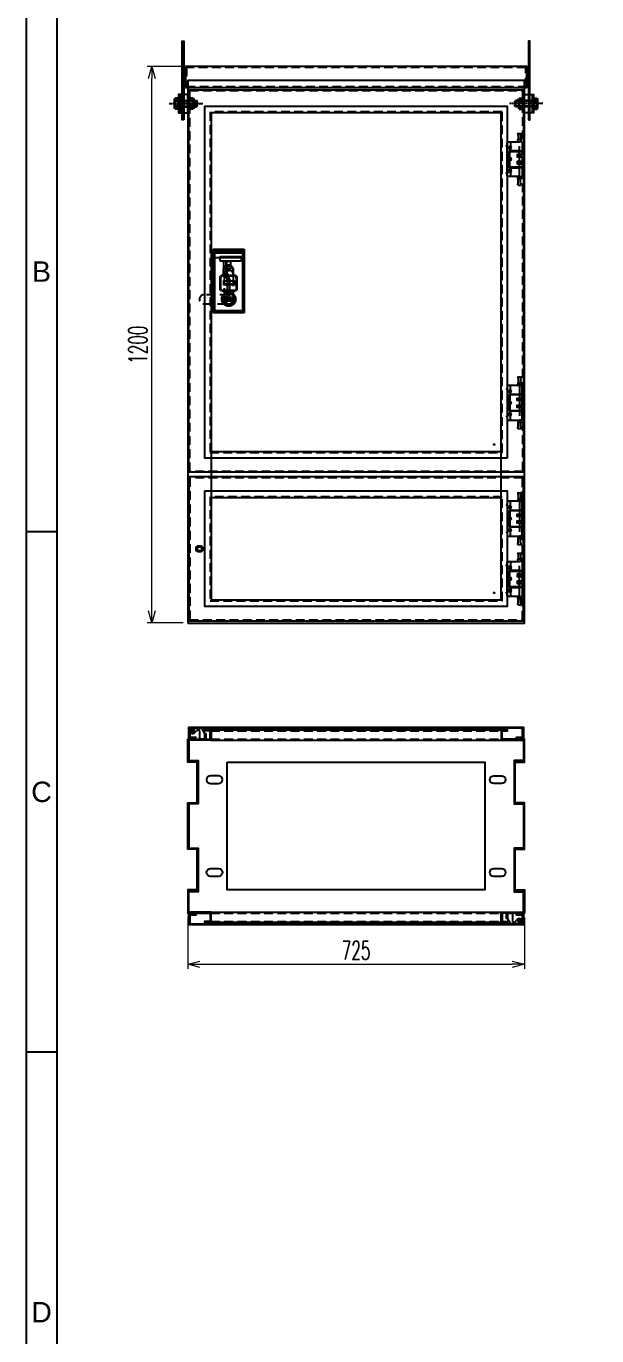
# Model space of a CAD drawing. Header units: millimetres. Extents: x -33730 to 17150, y -76829 to -27437.
# Drawn here: x -7204 to -5975, y -43747 to -40923 of the extents above; entities that cross this region are included whole.
import ezdxf
from ezdxf.enums import TextEntityAlignment as Align

# ---------------------------------------------------------------- set-up
doc = ezdxf.new("R2010")
doc.units = ezdxf.units.MM
doc.header["$LTSCALE"] = 3
for name, pattern in [('ACAD_ISO03W100', [30, 12, -18]), ('ACAD_ISO04W100', [30, 24, -3, 0, -3]), ('AXES2', [1.125, 0.75, -0.125, 0.125, -0.125]), ('HIDDEN', [9.525, 6.35, -3.175])]:
    doc.linetypes.add(name, pattern=pattern)
for name, color, linetype in [('@.TEXT', 7, 'Continuous'), ('@.VISIBLE', 7, 'Continuous'), ('AXE', 80, 'AXES2'), ('centerline', 6, 'ACAD_ISO04W100'), ('EQUIPMENT', 4, 'Continuous'), ('equipments', 2, 'Continuous'), ('S-DIM', 7, 'Continuous')]:
    doc.layers.add(name, color=color, linetype=linetype)
for name, color, linetype, lineweight in [('BORDER', 7, 'Continuous', 15), ('FIN', 8, 'Continuous', 18), ('FORT', 2, 'Continuous', 35)]:
    doc.layers.add(name, color=color, linetype=linetype, lineweight=lineweight)
doc.styles.add('Ann_w01', font='romans.shx', dxfattribs={"width": 0.6, "bigfont": 'chineset.shx'})
doc.styles.add('Arial', font='arial.ttf')
doc.dimstyles.new('Dim 01_SC20', dxfattribs={"dimscale": 20, "dimtxt": 2, "dimasz": 1.3, "dimexe": 0.5, "dimexo": 0.5, "dimgap": 0.5, "dimtad": 1, "dimdec": 1, "dimzin": 12, "dimdsep": 46, "dimtxsty": 'Ann_w01', "dimblk": 'OPEN30', "dimcen": 1.5, "dimclrd": 6, "dimclre": 6, "dimclrt": 3, "dimadec": 1, "dimazin": 3, "dimtm": 1e-09, "dimtfac": 1, "dimtdec": 1, "dimtix": 1, "dimtmove": 0, "dimatfit": 3, "dimldrblk": 'OPEN30', "dimfxl": 1, "dimtolj": 1, "dimlwd": 0, "dimlwe": 0, "dimarcsym": 0})

# ---------------------------------------------------------------- blocks, each defined once
blk = doc.blocks.new('_Open30')
at = {"color": 0, "linetype": 'ByBlock', "lineweight": -2}
for p, q in [((-1, 0.27), (0, 0)), ((0, 0), (-1, -0.27)), ((0, 0), (-1, 0))]:
    blk.add_line(p, q, dxfattribs=at)
blk = doc.blocks.new('*D843')
at = {"layer": 'Defpoints', "color": 0, "transparency": 16777216}
for p in [(-6855.8, -42834.9), (-6130.8, -42834.9), (-6130.8, -42945.5)]:
    blk.add_point(p, dxfattribs=at)
at = {"layer": 'S-DIM', "color": 6, "lineweight": 0, "transparency": 16777216}
for p, q in [((-6855.8, -42844.9), (-6855.8, -42955.5)), ((-6130.8, -42844.9), (-6130.8, -42955.5)), ((-6829.8, -42945.5), (-6156.8, -42945.5))]:
    blk.add_line(p, q, dxfattribs=at)
at = {"layer": 'S-DIM', "color": 6, "lineweight": 0, "transparency": 16777216, "xscale": 26, "yscale": 26, "zscale": 26, "rotation": 180}
blk.add_blockref('_Open30', (-6855.8, -42945.5), dxfattribs=at)
at = {"layer": 'S-DIM', "color": 6, "lineweight": 0, "transparency": 16777216, "xscale": 26, "yscale": 26, "zscale": 26}
blk.add_blockref('_Open30', (-6130.8, -42945.5), dxfattribs=at)
at = {"layer": 'S-DIM', "color": 3, "transparency": 16777216, "insert": (-6493.3, -42915.5), "char_height": 40, "attachment_point": 5, "style": 'Ann_w01'}
blk.add_mtext('\\A1;725', dxfattribs=at)
blk = doc.blocks.new('HL011-1 Top')
at = {"layer": 'centerline'}
for p, q in [((-20.3, 18.5), (-20.3, 16.5)), ((-3.8, 0), (4.2, 0)), ((0.2, 4), (0.2, -4))]:
    blk.add_line(p, q, dxfattribs=at)
at = {"layer": 'EQUIPMENT'}
for points in [[(-26, 17.5), (-26, 5.8, 0.131652), (-25.9, 5.3), (-26, 5.5), (-28, 5.5), (-28, 17.5), (-15, 17.5), (-15, 0, 0.414214), (-13, -2), (-10.3, -2)], [(-9.9, -3), (-10.3, -2), (-4, 4.2, -1.496606), (0.2, -6), (-19.3, -6), (-20.5, -6), (-20.5, -4), (-20.5, -4)]]:
    blk.add_lwpolyline(points, format="xyb", dxfattribs=at)
blk.add_lwpolyline([(-25.9, 5.3), (-19.3, -6), (-18.8, -5)], dxfattribs=at)
blk.add_circle((0.2, 0), 3.5, dxfattribs=at)
blk = doc.blocks.new('HL011-1 Front')
at = {"layer": 'centerline'}
blk.add_line((20.5, 43.5), (20.5, -43.5), dxfattribs=at)
at = {"layer": 'EQUIPMENT'}
for p, q in [((-7.7, 30.5), (-7.7, 28.5)), ((-5.7, 30.5), (-7.7, 30.5)), ((-5.7, 28.5), (-7.7, 28.5)), ((-5.7, 36.5), (-5.7, -36.5)), ((1.5, 37.5), (-4.7, 37.5)), ((1, 19.5), (1, 36.5)), ((20.5, 37.5), (1.5, 37.5)), ((17, 42), (17, 40)), ((17.5, 42.5), (23.5, 42.5)), ((18, 39), (18, 37.5)), ((20.5, 37.5), (25.5, 37.5)), ((23, 39), (23, 37.5)), ((24, 42), (24, 40)), ((26.5, 19.5), (26.5, 36.5)), ((-1.9, -18.5), (-1.9, 18.5)), ((-1.9, 18.5), (0.4, 18.5)), ((0.4, 18.5), (20.5, 18.5)), ((5.6, 16.8), (5.6, 18.5)), ((15.9, 18.5), (15.9, 16.8)), ((15.9, 10), (15.9, 5)), ((17.5, 16.8), (17, 18.5)), ((17, 10), (17, 7.7)), ((18.4, 5.7), (17.1, 7.4)), ((22.2, 5.5), (18.8, 5.5)), ((25.5, 18.5), (20.5, 18.5)), ((22.6, 5.7), (23.9, 7.4)), ((23.5, 16.8), (24, 18.5)), ((24, 10), (24, 7.7)), ((0.4, -18.5), (-1.9, -18.5)), ((20.5, -18.5), (0.4, -18.5)), ((1, -36.5), (1, -19.5)), ((5.6, -18.5), (5.6, -16.8)), ((15.9, -5), (15.9, -10)), ((15.9, -16.8), (15.9, -18.5)), ((17, -7.7), (17, -10)), ((17.5, -16.8), (17, -18.5)), ((18.4, -5.7), (17.1, -7.4)), ((18.8, -5.5), (22.2, -5.5)), ((20.5, -18.5), (25.5, -18.5)), ((22.6, -5.7), (23.9, -7.4)), ((23.5, -16.8), (24, -18.5)), ((24, -7.7), (24, -10)), ((26.5, -36.5), (26.5, -19.5)), ((-7.7, -28.5), (-7.7, -30.5)), ((-5.7, -28.5), (-7.7, -28.5)), ((-5.7, -30.5), (-7.7, -30.5)), ((-4.7, -37.5), (1.5, -37.5)), ((1.5, -37.5), (20.5, -37.5)), ((17, -40), (17, -42)), ((23.5, -42.5), (17.5, -42.5)), ((18, -37.5), (18, -39)), ((25.5, -37.5), (20.5, -37.5)), ((23, -37.5), (23, -39)), ((24, -40), (24, -42))]:
    blk.add_line(p, q, dxfattribs=at)
at = {"layer": 'EQUIPMENT', "color": 8}
for p, q in [((17, 55), (17, 53)), ((17.5, 55.5), (23.5, 55.5)), ((18, 52), (18, 42.5)), ((23, 52), (23, 42.5)), ((24, 55), (24, 53)), ((17, -55), (17, -53)), ((17.5, -55.5), (23.5, -55.5)), ((18, -52), (18, -42.5)), ((23, -52), (23, -42.5)), ((24, -55), (24, -53))]:
    blk.add_line(p, q, dxfattribs=at)
blk.add_lwpolyline([(26.5, 5), (15.2, 5), (15.2, 10), (26.5, 10), (26.5, 16.8), (-0.2, 16.8), (-0.2, -16.8), (26.5, -16.8), (26.5, -10), (15.2, -10), (15.2, -5), (26.5, -5)], close=True, dxfattribs=at)
for centre in [(0, 25), (0, 0), (0, -25)]:
    blk.add_circle(centre, 3, dxfattribs=at)
at = {"layer": 'EQUIPMENT'}
for centre, radius, start, end in [((-4.7, 36.5), 1, 90, 180), ((17.5, 42), 0.5, 90, 180), ((17.5, 40), 0.5, 180, 270), ((17.5, 39), 0.5, 0, 90), ((23.5, 39), 0.5, 90, 180), ((23.5, 42), 0.5, 0, 90), ((23.5, 40), 0.5, 270, 0), ((25.5, 36.5), 1, 0, 90), ((17.5, 7.7), 0.5, 180, 216.8699), ((18.8, 6), 0.5, 216.8699, 270), ((22.2, 6), 0.5, 270, 323.1301), ((23.5, 7.7), 0.5, 323.1301, 0), ((25.5, 19.5), 1, 270, 0), ((17.5, -7.7), 0.5, 143.1301, 180), ((18.8, -6), 0.5, 90, 143.1301), ((22.2, -6), 0.5, 36.8699, 90), ((23.5, -7.7), 0.5, 0, 36.8699), ((25.5, -19.5), 1, 0, 90), ((-4.7, -36.5), 1, 180, 270), ((17.5, -40), 0.5, 90, 180), ((17.5, -42), 0.5, 180, 270), ((17.5, -39), 0.5, 270, 0), ((23.5, -39), 0.5, 180, 270), ((23.5, -40), 0.5, 0, 90), ((23.5, -42), 0.5, 270, 0), ((25.5, -36.5), 1, 270, 0)]:
    blk.add_arc(centre, radius, start, end, dxfattribs=at)
at = {"layer": 'EQUIPMENT', "color": 8}
for centre, start, end in [((17.5, 55), 90, 180), ((17.5, 53), 180, 270), ((17.5, 52), 0, 90), ((23.5, 52), 90, 180), ((23.5, 55), 0, 90), ((23.5, 53), 270, 0), ((17.5, -53), 90, 180), ((17.5, -55), 180, 270), ((17.5, -52), 270, 0), ((23.5, -52), 180, 270), ((23.5, -53), 0, 90), ((23.5, -55), 270, 0)]:
    blk.add_arc(centre, 0.5, start, end, dxfattribs=at)
at = {"layer": 'EQUIPMENT'}
for centre, start_param, end_param in [((1.5, 36.5), 3.141593, 4.712389), ((0.4, 19.5), 0, 1.570796), ((0.4, -19.5), 1.570796, 3.141593), ((1.5, -36.5), 4.712389, 6.283185)]:
    blk.add_ellipse(centre, major_axis=(0, -1), ratio=0.57735, start_param=start_param, end_param=end_param, dxfattribs=at)
blk = doc.blocks.new('khoa')
at = {"layer": 'BORDER', "color": 0, "linetype": 'Continuous'}
blk.add_lwpolyline([(1124505.4, 153100.2), (1124505.4, 153112.7, 0.787743), (1124481.3, 153112.7), (1124481.3, 153100.2)], format="xyb", dxfattribs=at)
at = {"layer": 'BORDER'}
blk.add_lwpolyline([(1124484.2, 153100.2), (1124484.2, 153112, -0.787743), (1124502.4, 153112), (1124502.4, 153100.2)], format="xyb", dxfattribs=at)
at = {"layer": 'BORDER', "color": 0, "linetype": 'Continuous'}
for points in [[(1124474.1, 153071.9, 0.414214), (1124480.1, 153065.9), (1124507.4, 153065.9, 0.414214), (1124513.4, 153071.9), (1124513.4, 153096.4), (1124509.7, 153100.2), (1124477.8, 153100.2), (1124474.1, 153096.4)], [(1124477.1, 153071.9, 0.414214), (1124480.1, 153068.9), (1124507.4, 153068.9, 0.414214), (1124510.4, 153071.9), (1124510.4, 153095.2), (1124508.4, 153097.2), (1124479.1, 153097.2), (1124477.1, 153095.2)]]:
    blk.add_lwpolyline(points, format="xyb", close=True, dxfattribs=at)
for points in [[(1124491.6, 153108.5), (1124493, 153108.5)], [(1124494.4, 153108.5), (1124495.9, 153108.5)], [(1124482.7, 153088.7), (1124506.8, 153088.7), (1124506.8, 153078.8), (1124482.7, 153078.8), (1124482.7, 153088.7)], [(1124482.7, 153087.2), (1124505.4, 153087.2), (1124505.4, 153081.6), (1124482.7, 153081.6), (1124482.7, 153087.2)]]:
    blk.add_lwpolyline(points, dxfattribs=at)
blk = doc.blocks.new('A$C05342c2d')
at = {"color": 3, "ltscale": 20}
for p, q in [((29.5, 0), (29.5, 137.5)), ((29.5, 137.5), (96.5, 137.5)), ((29.5, 134.5), (96.5, 134.5)), ((29.5, 129.5), (96.5, 129.5)), ((29.5, 129.5), (30.5, 129.5)), ((30.5, 129.5), (30.5, 119.5)), ((30.5, 119.5), (95.5, 119.5)), ((30.5, 119.5), (30.5, 0)), ((44.3, 111.4), (44.3, 121.4)), ((44.3, 121.4), (90.2, 121.4)), ((90.2, 121.4), (90.2, 111.4)), ((95.5, 129.5), (95.5, 119.5)), ((95.5, 119.5), (95.5, 0)), ((96.5, 137.5), (96.5, 0)), ((90.2, 111.4), (44.3, 111.4)), ((52.4, 89.7), (52.4, 111.4)), ((52.4, 89.7), (60.6, 69.7)), ((57.4, 89.7), (57.4, 111.4)), ((57.4, 89.7), (65.6, 69.7)), ((58.5, 110.8), (58.5, 95.8)), ((67.5, 110.8), (58.5, 110.8)), ((58.5, 103.2), (67.5, 103.2)), ((58.5, 95.8), (67.5, 95.8)), ((66.5, 103.2), (59.5, 103.2)), ((67.5, 95.8), (67.5, 110.8)), ((29.5, 69.8), (29.5, 68.8)), ((60.6, 29.7), (60.6, 69.7)), ((65.6, 29.7), (65.6, 69.7)), ((58, 34.2), (55.1, 34.2)), ((58, 34.2), (58, 21.2)), ((58, 29.7), (68, 29.7)), ((68, 34.2), (68, 21.2)), ((68, 34.2), (70.9, 34.2)), ((96.5, 0), (29.5, 0)), ((58, 21.2), (55.1, 21.2)), ((58, 25.7), (68, 25.7)), ((68, 21.2), (70.9, 21.2))]:
    blk.add_line(p, q, dxfattribs=at)
at = {"color": 1}
for p, q in [((60.5, 68.8), (65.5, 68.8)), ((63, 71.3), (63, 66.3))]:
    blk.add_line(p, q, dxfattribs=at)
blk.add_lwpolyline([(33, 133.3), (93, 133.3), (93, 4.3), (33, 4.3)], close=True, dxfattribs=at)
at = {"color": 3, "linetype": 'ACAD_ISO03W100', "ltscale": 20}
for radius in [15, 12.5, 4]:
    blk.add_circle((63, 29.2), radius, dxfattribs=at)
at = {"color": 3, "ltscale": 20}
for centre, start, end in [((70.6, 27.7), 157.2831, 202.7169), ((55.4, 27.7), 337.2831, 22.7169)]:
    blk.add_arc(centre, 16.8, start, end, dxfattribs=at)
at = {"layer": '@.VISIBLE', "linetype": 'HIDDEN'}
for points in [[(73, 29.2), (73, 82.2, 1), (53, 82.2), (53, 29.2, 1)], [(63, 39.2), (10, 39.2, 1), (10, 19.2), (63, 19.2, 1)]]:
    blk.add_lwpolyline(points, format="xyb", close=True, dxfattribs=at)
at = {"color": 3}
blk.add_blockref('khoa', (-1124431.1, -153018.9), dxfattribs=at)
blk = doc.blocks.new('*D840')
at = {"layer": '@.VISIBLE', "color": 6, "lineweight": 0, "transparency": 16777216}
for p, q in [((-6870.8, -41009.5), (-6943.5, -41009.5)), ((-6933.5, -42183.5), (-6933.5, -41035.5)), ((-6865.8, -42209.5), (-6943.5, -42209.5))]:
    blk.add_line(p, q, dxfattribs=at)
at = {"layer": 'Defpoints', "color": 0, "transparency": 16777216}
for p in [(-6933.5, -41009.5), (-6860.8, -41009.5), (-6855.8, -42209.5)]:
    blk.add_point(p, dxfattribs=at)
at = {"layer": '@.VISIBLE', "color": 6, "lineweight": 0, "transparency": 16777216, "xscale": 26, "yscale": 26, "zscale": 26}
for p, rotation in [((-6933.5, -41009.5), 90), ((-6933.5, -42209.5), 270)]:
    blk.add_blockref('_Open30', p, dxfattribs=dict(at, rotation=rotation))
at = {"layer": '@.VISIBLE', "color": 3, "transparency": 16777216, "insert": (-6963.5, -41609.5), "char_height": 40, "attachment_point": 5, "rotation": 90, "style": 'Ann_w01'}
blk.add_mtext('\\A1;1200', dxfattribs=at)
blk = doc.blocks.new('H12-040')
at = {"layer": 'AXE'}
blk.add_line((0, 20), (0, -52.1), dxfattribs=at)
at = {"layer": 'FIN'}
for p, q in [((-4.9, -10), (-4.9, -40)), ((5, -10), (5, -40))]:
    blk.add_line(p, q, dxfattribs=at)
at = {"layer": 'FORT'}
for p, q in [((-11, 7.2), (-9.5, 8)), ((-11, 0), (-11, 7.2)), ((-11, 0), (11, 0)), ((9.5, 8), (-9.5, 8)), ((-6, 0), (-6, -38.9)), ((-5.5, 0), (-5.5, 7.2)), ((5.5, 0), (5.5, 7.2)), ((6, 0), (6, -38.9)), ((11, 7.2), (9.5, 8)), ((11, 0), (11, 7.2)), ((6, -10), (-6, -10)), ((6, -38.9), (-6, -38.9)), ((-4.9, -40), (-6, -38.9)), ((5, -40), (-4.9, -40)), ((6, -38.9), (5, -40))]:
    blk.add_line(p, q, dxfattribs=at)
for centre, radius, start, end in [((-8.2, 3.1), 4.86, 55.6159, 124.3841), ((0, -10.2), 18.2, 72.4121, 107.5879), ((8.2, 3.1), 4.86, 55.6159, 124.3841)]:
    blk.add_arc(centre, radius, start, end, dxfattribs=at)
blk = doc.blocks.new('HM12_COTE')
at = {"layer": 'FORT'}
for p, q in [((-11, 9.2), (-9.5, 10)), ((-11, 0.8), (-11, 9.2)), ((-9.5, 0), (-11, 0.8)), ((9.5, 10), (-9.5, 10)), ((-9.5, 0), (9.5, 0)), ((-5.5, 0.8), (-5.5, 9.2)), ((5.5, 0.8), (5.5, 9.2)), ((11, 9.2), (9.5, 10)), ((9.5, 0), (11, 0.8)), ((11, 0.8), (11, 9.2))]:
    blk.add_line(p, q, dxfattribs=at)
for centre, radius, start, end in [((-8.2, 5.1), 4.86, 55.6159, 124.3841), ((-8.2, 4.9), 4.86, 235.6159, 304.3841), ((0, -8.2), 18.2, 72.4121, 107.5879), ((0, 18.2), 18.2, 252.4121, 287.5879), ((8.2, 5.1), 4.86, 55.6159, 124.3841), ((8.2, 4.9), 4.86, 235.6159, 304.3841)]:
    blk.add_arc(centre, radius, start, end, dxfattribs=at)
blk = doc.blocks.new('KHUNG BAN VE (Made by Tung)')
at = {"layer": '@.VISIBLE', "color": 8}
for p, q in [((3, 105), (0, 105)), ((3, 54), (0, 54))]:
    blk.add_line(p, q, dxfattribs=at)
for points in [[(0, 0), (297, 0), (297, 210), (0, 210)], [(3, 3), (294, 3), (294, 207), (3, 207)]]:
    blk.add_lwpolyline(points, close=True, dxfattribs=at)
at = {"layer": '@.TEXT', "color": 1, "style": 'Arial'}
for s, p in [('B', (1.5, 130.5)), ('C', (1.5, 79.5)), ('D', (1.5, 28.5))]:
    blk.add_text(s, height=2, dxfattribs=at).set_placement(p, align=Align.MIDDLE_CENTER)
for tag, height, p in [('DESIGNER_NAME', 2, (38, 15.5)), ('PROJECT_CODE', 2, (258.5, 15.5)), ('SCALE', 2, (289, 15.5)), ('APPROVED_NAME', 2, (38, 10.5)), ('CUSTOMER_NAME', 2, (258.5, 10.5)), ('PAGE', 2, (289, 10.5)), ('DRAWING_NAME', 4, (173, 8)), ('TOTAL', 2, (289, 5.5))]:
    blk.add_attdef(tag, text='', height=height, dxfattribs=at).set_placement(p, align=Align.MIDDLE_CENTER)

msp = doc.modelspace()

# ---------------------------------------------------------------- linework, layer by layer
at = {"color": 7, "linetype": 'Continuous', "lineweight": 25}
for points in [[(-6806.82, -42555.91), (-6789.82, -42555.91, 1), (-6789.82, -42538.91), (-6806.82, -42538.91, 1)], [(-6179.82, -42555.91), (-6196.82, -42555.91, -1), (-6196.82, -42538.91), (-6179.82, -42538.91, -1)], [(-6806.82, -42738.91), (-6789.82, -42738.91, -1), (-6789.82, -42755.91), (-6806.82, -42755.91, -1)], [(-6179.82, -42755.91), (-6196.82, -42755.91, -1), (-6196.82, -42738.91), (-6179.82, -42738.91, -1)]]:
    msp.add_lwpolyline(points, format="xyb", close=True, dxfattribs=at)
at = {"layer": '@.VISIBLE'}
for p, q in [((-6872.82, -41069.55), (-6872.82, -41109.55)), ((-6113.82, -41069.55), (-6113.82, -41109.55))]:
    msp.add_line(p, q, dxfattribs=at)
at = {"layer": '@.VISIBLE', "color": 252}
for p, q in [((-6805.82, -42439.91), (-6180.82, -42439.91)), ((-6805.82, -42461.91), (-6180.82, -42461.91)), ((-6805.82, -42832.91), (-6180.82, -42832.91)), ((-6805.82, -42854.91), (-6180.82, -42854.91))]:
    msp.add_line(p, q, dxfattribs=at)
at = {"layer": '@.VISIBLE', "color": 252, "linetype": 'HIDDEN'}
for p, q in [((-6805.82, -42441.91), (-6180.82, -42441.91)), ((-6805.82, -42459.91), (-6180.82, -42459.91)), ((-6805.82, -42834.91), (-6180.82, -42834.91)), ((-6805.82, -42852.91), (-6180.82, -42852.91))]:
    msp.add_line(p, q, dxfattribs=at)
at = {"layer": '@.VISIBLE', "color": 3}
for points in [[(-6864.82, -41124.55), (-6867.82, -41124.55), (-6867.82, -40954.55), (-6864.82, -40954.55)], [(-6121.82, -41124.55), (-6118.82, -41124.55), (-6118.82, -40954.55), (-6121.82, -40954.55)]]:
    msp.add_lwpolyline(points, close=True, dxfattribs=at)
at = {"layer": '@.VISIBLE', "color": 1}
for points in [[(-6860.82, -41054.55), (-6125.82, -41054.55), (-6125.82, -41009.55), (-6860.82, -41009.55)], [(-6853.32, -42786.91), (-6835.82, -42786.91), (-6835.82, -42697.41), (-6855.82, -42697.41), (-6855.82, -42597.41), (-6835.82, -42597.41), (-6835.82, -42507.91), (-6853.32, -42507.91), (-6853.32, -42505.91), (-6833.82, -42505.91), (-6833.82, -42599.41), (-6853.82, -42599.41), (-6853.82, -42695.41), (-6833.82, -42695.41), (-6833.82, -42788.91), (-6853.32, -42788.91)], [(-6133.32, -42786.91), (-6150.82, -42786.91), (-6150.82, -42697.41), (-6130.82, -42697.41), (-6130.82, -42597.41), (-6150.82, -42597.41), (-6150.82, -42507.91), (-6133.32, -42507.91), (-6133.32, -42505.91), (-6152.82, -42505.91), (-6152.82, -42599.41), (-6132.82, -42599.41), (-6132.82, -42695.41), (-6152.82, -42695.41), (-6152.82, -42788.91), (-6133.32, -42788.91)]]:
    msp.add_lwpolyline(points, close=True, dxfattribs=at)
at = {"layer": '@.VISIBLE', "color": 1, "linetype": 'HIDDEN'}
msp.add_lwpolyline([(-6858.82, -41052.55), (-6127.82, -41052.55), (-6127.82, -41011.55), (-6858.82, -41011.55)], close=True, dxfattribs=at)
at = {"layer": '@.VISIBLE'}
for points in [[(-6855.82, -42209.55), (-6130.82, -42209.55), (-6130.82, -41039.55), (-6855.82, -41039.55)], [(-6855.82, -41069.55), (-6875.82, -41069.55), (-6875.82, -41109.55), (-6855.82, -41109.55)], [(-6130.82, -41069.55), (-6110.82, -41069.55), (-6110.82, -41109.55), (-6130.82, -41109.55)], [(-6166.82, -41853.55), (-6166.82, -41095.55), (-6819.82, -41095.55), (-6819.82, -41853.55)], [(-6180.82, -41839.55), (-6180.82, -41109.55), (-6805.82, -41109.55), (-6805.82, -41839.55)], [(-6819.82, -41925.55), (-6819.82, -42173.55), (-6166.82, -42173.55), (-6166.82, -41925.55)], [(-6805.82, -41939.55), (-6805.82, -42159.55), (-6180.82, -42159.55), (-6180.82, -41939.55)], [(-6835.32, -42045.05), (-6826.32, -42045.05), (-6826.32, -42054.05), (-6835.32, -42054.05)], [(-6835.82, -42509.91), (-6855.82, -42509.91), (-6855.82, -42459.91), (-6807.82, -42459.91), (-6807.82, -42441.91), (-6819.82, -42441.91), (-6819.82, -42439.91), (-6805.82, -42439.91), (-6805.82, -42461.91), (-6853.82, -42461.91), (-6853.82, -42507.91), (-6835.82, -42507.91)], [(-6150.82, -42509.91), (-6130.82, -42509.91), (-6130.82, -42459.91), (-6178.82, -42459.91), (-6178.82, -42441.91), (-6166.82, -42441.91), (-6166.82, -42439.91), (-6180.82, -42439.91), (-6180.82, -42461.91), (-6132.82, -42461.91), (-6132.82, -42507.91), (-6150.82, -42507.91)], [(-6770.82, -42509.91), (-6215.82, -42509.91), (-6215.82, -42784.91), (-6770.82, -42784.91)], [(-6835.82, -42784.91), (-6855.82, -42784.91), (-6855.82, -42834.91), (-6807.82, -42834.91), (-6807.82, -42852.91), (-6819.82, -42852.91), (-6819.82, -42854.91), (-6805.82, -42854.91), (-6805.82, -42832.91), (-6853.82, -42832.91), (-6853.82, -42786.91), (-6835.82, -42786.91)], [(-6150.82, -42784.91), (-6130.82, -42784.91), (-6130.82, -42834.91), (-6178.82, -42834.91), (-6178.82, -42852.91), (-6166.82, -42852.91), (-6166.82, -42854.91), (-6180.82, -42854.91), (-6180.82, -42832.91), (-6132.82, -42832.91), (-6132.82, -42786.91), (-6150.82, -42786.91)]]:
    msp.add_lwpolyline(points, close=True, dxfattribs=at)
at = {"layer": '@.VISIBLE', "color": 4}
for points in [[(-6853.82, -41059.55), (-6132.82, -41059.55), (-6132.82, -41884.55), (-6853.82, -41884.55)], [(-6853.82, -42204.55), (-6132.82, -42204.55), (-6132.82, -41894.55), (-6853.82, -41894.55)], [(-6838.82, -42457.41), (-6853.82, -42457.41), (-6853.82, -42434.41), (-6132.82, -42434.41), (-6132.82, -42457.41), (-6147.82, -42457.41), (-6147.82, -42455.41), (-6134.82, -42455.41), (-6134.82, -42436.41), (-6851.82, -42436.41), (-6851.82, -42455.41), (-6838.82, -42455.41)], [(-6147.82, -42837.41), (-6132.82, -42837.41), (-6132.82, -42860.41), (-6853.82, -42860.41), (-6853.82, -42837.41), (-6838.82, -42837.41), (-6838.82, -42839.41), (-6851.82, -42839.41), (-6851.82, -42858.41), (-6134.82, -42858.41), (-6134.82, -42839.41), (-6147.82, -42839.41)]]:
    msp.add_lwpolyline(points, close=True, dxfattribs=at)
at = {"layer": '@.VISIBLE', "color": 4, "linetype": 'HIDDEN'}
for points in [[(-6851.82, -41061.55), (-6134.82, -41061.55), (-6134.82, -41882.55), (-6851.82, -41882.55)], [(-6851.82, -42202.55), (-6134.82, -42202.55), (-6134.82, -41896.55), (-6851.82, -41896.55)]]:
    msp.add_lwpolyline(points, close=True, dxfattribs=at)
at = {"layer": '@.VISIBLE', "linetype": 'HIDDEN'}
for points in [[(-6178.82, -41841.55), (-6178.82, -41107.55), (-6807.82, -41107.55), (-6807.82, -41841.55)], [(-6807.82, -41937.55), (-6807.82, -42161.55), (-6178.82, -42161.55), (-6178.82, -41937.55)]]:
    msp.add_lwpolyline(points, close=True, dxfattribs=at)
at = {"layer": '@.VISIBLE'}
for points in [[(-6805.82, -41839.55), (-6805.82, -41939.55)], [(-6180.82, -41939.55), (-6180.82, -41839.55)]]:
    msp.add_lwpolyline(points, dxfattribs=at)
at = {"layer": '@.VISIBLE', "color": 4}
msp.add_lwpolyline([(-6832.82, -42055.55), (-6828.82, -42055.55, 1), (-6828.82, -42043.55), (-6832.82, -42043.55, 1)], format="xyb", close=True, dxfattribs=at)
at = {"layer": '@.VISIBLE'}
for centre in [(-6195.82, -41824.55), (-6195.82, -42144.55)]:
    msp.add_circle(centre, 1, dxfattribs=at)

# ---------------------------------------------------------------- block references
at = {"xscale": -1, "rotation": 90}
for name, p in [('H12-040', (-6875.82, -41089.55)), ('HM12_COTE', (-6843.82, -41089.45))]:
    msp.add_blockref(name, p, dxfattribs=at)
at = {"rotation": 270}
for name, p in [('H12-040', (-6110.82, -41089.55)), ('HM12_COTE', (-6142.82, -41089.45))]:
    msp.add_blockref(name, p, dxfattribs=at)
at = {"layer": '@.VISIBLE', "xscale": 22, "yscale": 22, "zscale": 22}
msp.add_blockref('KHUNG BAN VE (Made by Tung)', (-7204.05, -44322.63), dxfattribs=at)
at = {"layer": '@.VISIBLE'}
msp.add_blockref('A$C05342c2d', (-6830.82, -41540.8), dxfattribs=at)
at = {"layer": 'equipments', "xscale": -1, "rotation": 180}
for p in [(-6161.82, -41209.55), (-6161.82, -42114.55)]:
    msp.add_blockref('HL011-1 Front', p, dxfattribs=at)
at = {"layer": 'equipments'}
for name, p in [('HL011-1 Front', (-6161.82, -41734.55)), ('HL011-1 Front', (-6161.82, -41984.55)), ('HL011-1 Top', (-6141.32, -42852.41))]:
    msp.add_blockref(name, p, dxfattribs=at)
at = {"layer": 'equipments', "rotation": 180}
msp.add_blockref('HL011-1 Top', (-6845.32, -42442.41), dxfattribs=at)

# ---------------------------------------------------------------- dimensions: what is measured, and where the dimension line sits
at = {"layer": '@.VISIBLE'}
dim = msp.add_linear_dim(base=(-6933.47, -41009.55), p1=(-6855.82, -42209.55), p2=(-6860.82, -41009.55), angle=90, dimstyle='Dim 01_SC20', dxfattribs=at)
dim.commit()
dim.dimension.update_dxf_attribs({"geometry": '*D840', "text_midpoint": (-6963.47, -41609.55)})
at = {"layer": 'S-DIM'}
dim = msp.add_linear_dim(base=(-6130.82, -42945.53), p1=(-6855.82, -42834.91), p2=(-6130.82, -42834.91), dimstyle='Dim 01_SC20', dxfattribs=at)
dim.commit()
dim.dimension.update_dxf_attribs({"geometry": '*D843', "text_midpoint": (-6493.32, -42915.53)})

doc.saveas('drawing.dxf')
